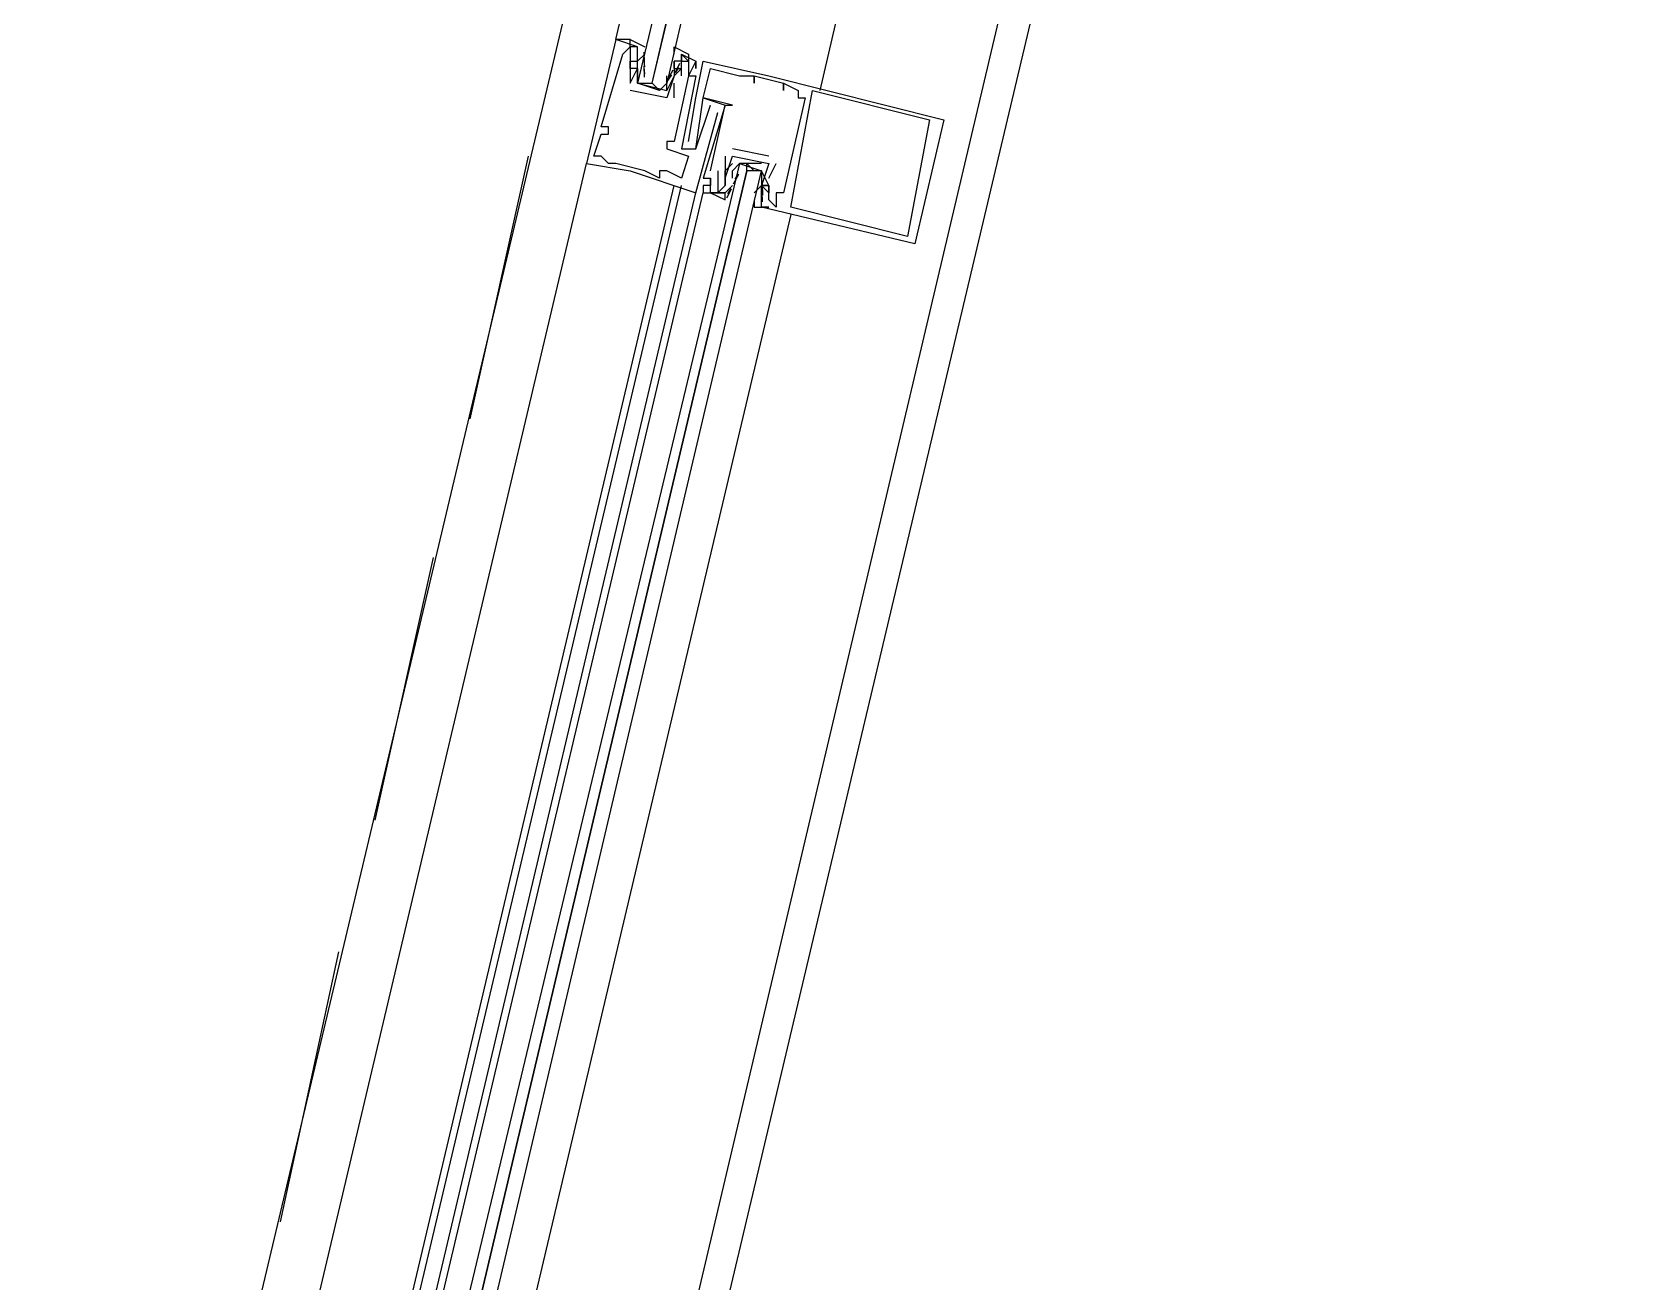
# Model space of a CAD drawing. Header units: feet. Extents: x -84 to 198, y -22 to 181.
# Drawn here: x 123.36 to 126.293, y 146.521 to 148.804 of the extents above; entities that cross this region are included whole.
import ezdxf

# ---------------------------------------------------------------- set-up
doc = ezdxf.new("R2010")
doc.units = ezdxf.units.FT
doc.layers.add('A-LINEA', color=7, linetype='CONTINUOUS')

msp = doc.modelspace()

# ---------------------------------------------------------------- linework, layer by layer
at = {"layer": 'A-LINEA'}
for p, q in [((124.0933, 144.2178), (126.2933, 153.4978)), ((125.24, 152.6578), (123.36, 144.7378)), ((125.9867, 152.4711), (124.12, 144.5644)), ((124.4667, 148.7778), (124.4267, 148.7911)), ((124.4267, 148.7911), (124.4267, 148.7911)), ((124.4533, 148.7778), (124.4533, 148.7778)), ((124.4667, 148.7778), (124.4667, 148.7778)), ((124.44, 148.7644), (124.44, 148.7644)), ((124.4533, 148.7511), (124.4533, 148.7511)), ((124.48, 148.7644), (124.4667, 148.7511)), ((124.4667, 148.7511), (124.4667, 148.7511)), ((124.4799, 148.7413), (124.4788, 148.7532)), ((124.4792, 148.7493), (124.479, 148.7676)), ((124.48, 148.7644), (124.48, 148.7644)), ((124.48, 148.7511), (124.48, 148.7511)), ((124.5333, 148.7511), (124.5333, 148.7511)), ((124.5333, 148.7378), (124.5333, 148.7511)), ((124.5467, 148.7644), (124.5467, 148.7644)), ((124.5467, 148.7511), (124.5467, 148.7511)), ((124.5467, 148.7511), (124.5467, 148.7511)), ((124.56, 148.7511), (124.56, 148.7511)), ((124.5733, 148.7511), (124.5733, 148.7511)), ((124.5733, 148.7511), (124.5733, 148.7511)), ((124.5867, 148.7511), (124.5867, 148.7511)), ((124.4533, 148.7378), (124.4533, 148.7378)), ((124.4533, 148.7378), (124.4533, 148.7378)), ((124.4667, 148.7378), (124.4667, 148.7378)), ((124.4667, 148.7244), (124.4667, 148.7244)), ((124.4791, 148.7222), (124.4786, 148.7426)), ((124.4799, 148.728), (124.4788, 148.7398)), ((124.52, 148.7378), (124.52, 148.7378)), ((124.5314, 148.735), (124.5217, 148.717)), ((124.5285, 148.7267), (124.5223, 148.7165)), ((124.5333, 148.7378), (124.5333, 148.7378)), ((124.5333, 148.7244), (124.5333, 148.7244)), ((124.5333, 148.7244), (124.5333, 148.7244)), ((124.5436, 148.747), (124.5352, 148.7308)), ((124.5418, 148.74), (124.5356, 148.7299)), ((124.5467, 148.7378), (124.5467, 148.7378)), ((124.5467, 148.7244), (124.5467, 148.7244)), ((124.56, 148.7244), (124.56, 148.7244)), ((124.56, 148.7244), (124.56, 148.7244)), ((124.5733, 148.7378), (124.5733, 148.7378)), ((124.5733, 148.7244), (124.5733, 148.7244)), ((124.6, 148.7378), (124.6, 148.7378)), ((124.6533, 148.7244), (124.6533, 148.7244)), ((124.68, 148.7244), (124.68, 148.7244)), ((124.68, 148.7244), (124.68, 148.7244)), ((124.7067, 148.7244), (124.7067, 148.7244)), ((124.4533, 148.7111), (124.4533, 148.7111)), ((124.4533, 148.7111), (124.4533, 148.7111)), ((124.4533, 148.6978), (124.4533, 148.6978)), ((124.4533, 148.6978), (124.4533, 148.6978)), ((124.48, 148.7111), (124.4933, 148.7111)), ((124.52, 148.7111), (124.52, 148.7111)), ((124.5333, 148.6844), (124.5333, 148.7111)), ((124.5333, 148.7111), (124.5333, 148.7111)), ((124.68, 148.7111), (124.68, 148.7111)), ((124.7333, 148.7111), (124.7333, 148.7111)), ((124.7333, 148.7111), (124.7333, 148.7111)), ((124.7333, 148.6978), (124.7333, 148.6978)), ((124.76, 148.6978), (124.76, 148.6978)), ((124.7867, 148.6978), (124.7867, 148.6978)), ((124.52, 148.6844), (124.52, 148.6844)), ((124.52, 148.6844), (124.52, 148.6844)), ((124.5333, 148.6844), (124.5333, 148.6844)), ((124.5733, 148.6844), (124.5733, 148.6844)), ((124.5867, 148.6844), (124.5867, 148.6844)), ((124.5867, 148.6844), (124.5867, 148.6844)), ((124.6, 148.6711), (124.6, 148.6711)), ((124.6267, 148.6711), (124.6267, 148.6711)), ((124.6267, 148.6711), (124.6267, 148.6711)), ((124.64, 148.6711), (124.64, 148.6711)), ((124.76, 148.6844), (124.76, 148.6844)), ((124.7733, 148.6844), (124.7733, 148.6844)), ((124.4, 148.6311), (124.4, 148.6311)), ((124.4133, 148.6311), (124.4133, 148.6311)), ((124.6133, 148.6578), (124.6133, 148.6578)), ((125, 148.6444), (125, 148.6444)), ((125.0267, 148.6444), (125.0267, 148.6444)), ((124.4, 148.6178), (124.4, 148.6178)), ((124.4133, 148.6178), (124.4133, 148.6178)), ((124.52, 148.6044), (124.52, 148.6044)), ((124.5333, 148.6044), (124.5333, 148.6044)), ((124.56, 148.6044), (124.56, 148.6044)), ((124.2667, 148.5778), (124.16, 148.0978)), ((124.3867, 148.5778), (124.3867, 148.5778)), ((124.4, 148.5778), (124.4, 148.5778)), ((124.52, 148.5911), (124.52, 148.5911)), ((124.5467, 148.5911), (124.5467, 148.5911)), ((124.56, 148.5778), (124.56, 148.5778)), ((124.5733, 148.5911), (124.5733, 148.5911)), ((124.5733, 148.5911), (124.5733, 148.5911)), ((124.6267, 148.5778), (124.6267, 148.5778)), ((124.7067, 148.5778), (124.64, 148.5911)), ((124.64, 148.5911), (124.64, 148.5911)), ((124.64, 148.5778), (124.64, 148.5778)), ((124.64, 148.5778), (124.64, 148.5778)), ((124.7067, 148.5778), (124.7067, 148.5778)), ((123.56, 145.1244), (124.3733, 148.5644)), ((124.3733, 148.5644), (124.3733, 148.5644)), ((124.4133, 148.5644), (124.4133, 148.5644)), ((124.4267, 148.5644), (124.4267, 148.5644)), ((124.4533, 148.5511), (124.4533, 148.5511)), ((124.48, 148.5511), (124.48, 148.5511)), ((124.5067, 148.5511), (124.5067, 148.5511)), ((124.52, 148.5511), (124.52, 148.5511)), ((124.6, 148.5511), (124.6, 148.5511)), ((124.6133, 148.5511), (124.6133, 148.5511)), ((124.6267, 148.5511), (124.6267, 148.5511)), ((124.6267, 148.5511), (124.6267, 148.5511)), ((124.64, 148.5511), (124.64, 148.5511)), ((124.642, 148.5273), (124.6516, 148.5452)), ((124.6448, 148.5355), (124.6511, 148.5457)), ((124.6933, 148.5644), (124.6533, 148.5644)), ((124.6667, 148.5644), (124.68, 148.5511)), ((124.7067, 148.5644), (124.7067, 148.5644)), ((124.7067, 148.5378), (124.72, 148.5644)), ((124.7067, 148.5644), (124.7067, 148.5644)), ((124.72, 148.5644), (124.72, 148.5644)), ((123.72, 145.0844), (124.5333, 148.5244)), ((123.7333, 145.0844), (124.5467, 148.5244)), ((124.5067, 148.5378), (124.5067, 148.5378)), ((124.5467, 148.5378), (124.5467, 148.5378)), ((124.5867, 148.5378), (124.5867, 148.5378)), ((124.5867, 148.5244), (124.5867, 148.5244)), ((124.6, 148.5378), (124.6, 148.5378)), ((124.6, 148.5378), (124.6, 148.5378)), ((124.6, 148.5244), (124.6, 148.5244)), ((124.6, 148.5244), (124.6, 148.5244)), ((124.6267, 148.5378), (124.6267, 148.5378)), ((124.6267, 148.5378), (124.6267, 148.5378)), ((124.6267, 148.5244), (124.6267, 148.5244)), ((124.6267, 148.5111), (124.64, 148.5244)), ((124.6297, 148.5019), (124.6381, 148.5181)), ((124.6315, 148.5089), (124.6377, 148.519)), ((124.64, 148.5244), (124.64, 148.5244)), ((124.6933, 148.5244), (124.68, 148.5111)), ((124.6933, 148.5378), (124.6933, 148.5378)), ((124.6933, 148.5244), (124.6933, 148.5244)), ((124.6933, 148.5244), (124.6933, 148.5244)), ((124.6935, 148.5343), (124.6945, 148.5224)), ((124.6942, 148.5268), (124.6948, 148.5063)), ((124.7067, 148.5378), (124.7067, 148.5378)), ((124.7067, 148.5244), (124.7067, 148.5244)), ((124.7067, 148.5244), (124.7067, 148.5244)), ((123.76, 145.0711), (124.5733, 148.5111)), ((123.7733, 145.0711), (124.5867, 148.5111)), ((124.5733, 148.5111), (124.5733, 148.5111)), ((124.5867, 148.5111), (124.5867, 148.5111)), ((124.5867, 148.5111), (124.5867, 148.5111)), ((124.5867, 148.5111), (124.5867, 148.5111)), ((124.5867, 148.5111), (124.5867, 148.5111)), ((124.6, 148.5111), (124.6, 148.5111)), ((124.6133, 148.5111), (124.6133, 148.5111)), ((124.6267, 148.5111), (124.6267, 148.5111)), ((124.68, 148.5111), (124.68, 148.5111)), ((124.6933, 148.5111), (124.6933, 148.5111)), ((124.6933, 148.4978), (124.6933, 148.4978)), ((124.6933, 148.4844), (124.6933, 148.4844)), ((124.6935, 148.5076), (124.6945, 148.4957)), ((124.6941, 148.5129), (124.6944, 148.4946)), ((124.7067, 148.5111), (124.7067, 148.5111)), ((124.7067, 148.4978), (124.7067, 148.4978)), ((124.72, 148.5111), (124.72, 148.5111)), ((124.72, 148.4844), (124.72, 148.4844)), ((124.7333, 148.5111), (124.7333, 148.5111)), ((124.7467, 148.4844), (124.7467, 148.4844)), ((124.7467, 148.4711), (123.9333, 145.0311)), ((124.96, 148.4311), (124.96, 148.4311)), ((124.9733, 148.4178), (124.9733, 148.4178)), ((124.0933, 147.8444), (123.9867, 147.3644)), ((123.92, 147.1244), (123.8133, 146.6311))]:
    msp.add_line(p, q, dxfattribs=at)
for points in [[(125.7067, 152.5378), (125.28, 150.7644), (124.8, 148.6978)], [(124.4533, 148.7778), (124.4533, 148.7911), (124.4267, 148.7911), (124.9067, 150.8444)], [(124.9733, 150.8311), (124.4667, 148.7111), (124.48, 148.7111), (124.4933, 148.7111), (124.9867, 150.8311)], [(125.0133, 150.8311), (124.52, 148.7111), (124.5067, 148.6978), (124.4933, 148.7111), (125, 150.8311)], [(124.4267, 148.7911), (124.3733, 148.5644), (124.4533, 148.5511), (124.5733, 148.5111), (124.6133, 148.6578)], [(124.3867, 148.5778), (124.4, 148.6178), (124.4133, 148.6178), (124.4133, 148.6311), (124.4, 148.6311), (124.44, 148.7644), (124.4533, 148.7778), (124.4533, 148.7378), (124.4533, 148.7378), (124.4533, 148.7111)], [(124.4533, 148.7778), (124.4533, 148.7911), (124.4267, 148.7911)], [(124.4533, 148.7778), (124.4533, 148.7911), (124.4267, 148.7911)], [(124.5067, 148.6978), (124.4667, 148.7111), (124.4667, 148.7378), (124.4667, 148.7511), (124.4667, 148.7644), (124.4667, 148.7778), (124.4533, 148.7778), (124.4533, 148.7911), (124.48, 148.7778)], [(124.5333, 148.7644), (124.5333, 148.7778), (124.56, 148.7644), (124.56, 148.7511), (124.5467, 148.7644), (124.5467, 148.7511), (124.5333, 148.7511), (124.5333, 148.7378), (124.5333, 148.7244), (124.52, 148.6978)], [(124.5467, 148.7244), (124.5467, 148.7511), (124.56, 148.7511), (124.56, 148.7244), (124.56, 148.7244), (124.5333, 148.6044), (124.52, 148.6044), (124.52, 148.5911), (124.56, 148.5778), (124.5467, 148.5378), (124.52, 148.5511), (124.5067, 148.5511), (124.5067, 148.5378), (124.48, 148.5511), (124.4267, 148.5644), (124.4133, 148.5644), (124.4, 148.5778), (124.3867, 148.5778)], [(124.4533, 148.7111), (124.4667, 148.7378), (124.4533, 148.7378), (124.4533, 148.7511), (124.4667, 148.7511)], [(124.5467, 148.7511), (124.5467, 148.7644), (124.5733, 148.7511), (124.5733, 148.7378), (124.5733, 148.7511), (124.56, 148.7244), (124.5733, 148.7244), (124.5467, 148.5911), (124.5733, 148.5911), (124.6, 148.6711), (124.6, 148.6711)], [(124.56, 148.6044), (124.5733, 148.6844), (124.5867, 148.7511), (124.7067, 148.7244), (125.0267, 148.6444), (124.9733, 148.4178), (124.6933, 148.4844), (124.6933, 148.4978), (124.6933, 148.4978)], [(124.5333, 148.7378), (124.5467, 148.7378), (124.5333, 148.7244), (124.52, 148.6844), (124.4533, 148.6978)], [(124.4667, 148.7378), (124.4667, 148.7244), (124.4667, 148.7111), (124.52, 148.6978), (124.52, 148.7111), (124.52, 148.7244)], [(124.6, 148.5511), (124.6267, 148.6711), (124.64, 148.6711), (124.5867, 148.6844), (124.6, 148.7378), (124.6533, 148.7244), (124.68, 148.7244), (124.68, 148.7111), (124.68, 148.7244), (124.7333, 148.7111), (124.7333, 148.6978), (124.7333, 148.7111), (124.76, 148.6978), (124.76, 148.6844), (124.7733, 148.6844), (124.7333, 148.5111), (124.72, 148.5111), (124.72, 148.4844), (124.7067, 148.4978), (124.7067, 148.5244), (124.7067, 148.5244)], [(124.52, 148.6844), (124.52, 148.6844), (124.4533, 148.6978), (124.4533, 148.6978)], [(125, 148.6444), (124.96, 148.4311), (124.7467, 148.4844), (124.7867, 148.6978), (125, 148.6444)], [(124.5733, 148.5911), (124.5867, 148.6844), (124.6267, 148.6711), (124.5867, 148.5378), (124.6, 148.5378), (124.6, 148.5244), (124.5867, 148.5244), (124.5867, 148.5111), (124.6267, 148.5111), (124.6267, 148.5111)], [(124.6267, 148.5778), (124.6267, 148.5511), (124.6267, 148.5511)], [(124.6267, 148.5244), (124.6267, 148.5378), (124.6267, 148.5511), (124.6267, 148.5378), (124.64, 148.5778), (124.7067, 148.5644), (124.6933, 148.5244)], [(123.8667, 145.0444), (124.6933, 148.5511), (124.68, 148.5511), (124.6667, 148.5511), (123.84, 145.0578), (124.6667, 148.5511), (124.6667, 148.5644), (124.6533, 148.5644), (123.8133, 145.0578)], [(124.64, 148.5644), (124.6267, 148.5511), (124.6267, 148.5378), (124.6267, 148.5244), (124.6133, 148.5111), (124.6267, 148.5111), (124.6133, 148.5111), (124.6, 148.5111), (124.6267, 148.4978), (124.6267, 148.5111)], [(124.6133, 148.5511), (124.6133, 148.5111), (124.6, 148.5111), (124.6, 148.5244), (124.6, 148.5378), (124.6, 148.5378)], [(124.64, 148.5378), (124.64, 148.5511), (124.6533, 148.5644), (124.6933, 148.5511), (124.6933, 148.5378), (124.6933, 148.5244)], [(124.68, 148.4978), (124.68, 148.4844), (124.7067, 148.4844), (124.6933, 148.4844), (124.6933, 148.4978), (124.6933, 148.5244), (124.7067, 148.5244), (124.6933, 148.5244), (124.7067, 148.5244), (124.6933, 148.5511)], [(124.6933, 148.5244), (124.7067, 148.5244), (124.7067, 148.5111), (124.6933, 148.5244), (124.6933, 148.5111)], [(124.5867, 148.5111), (124.6, 148.5111), (124.6, 148.5111)], [(124.5867, 148.5111), (124.6, 148.5111), (124.6, 148.5111)], [(124.5867, 148.5111), (124.6, 148.5111), (124.6, 148.5111)]]:
    msp.add_lwpolyline(points, dxfattribs=at)

doc.saveas('drawing.dxf')
